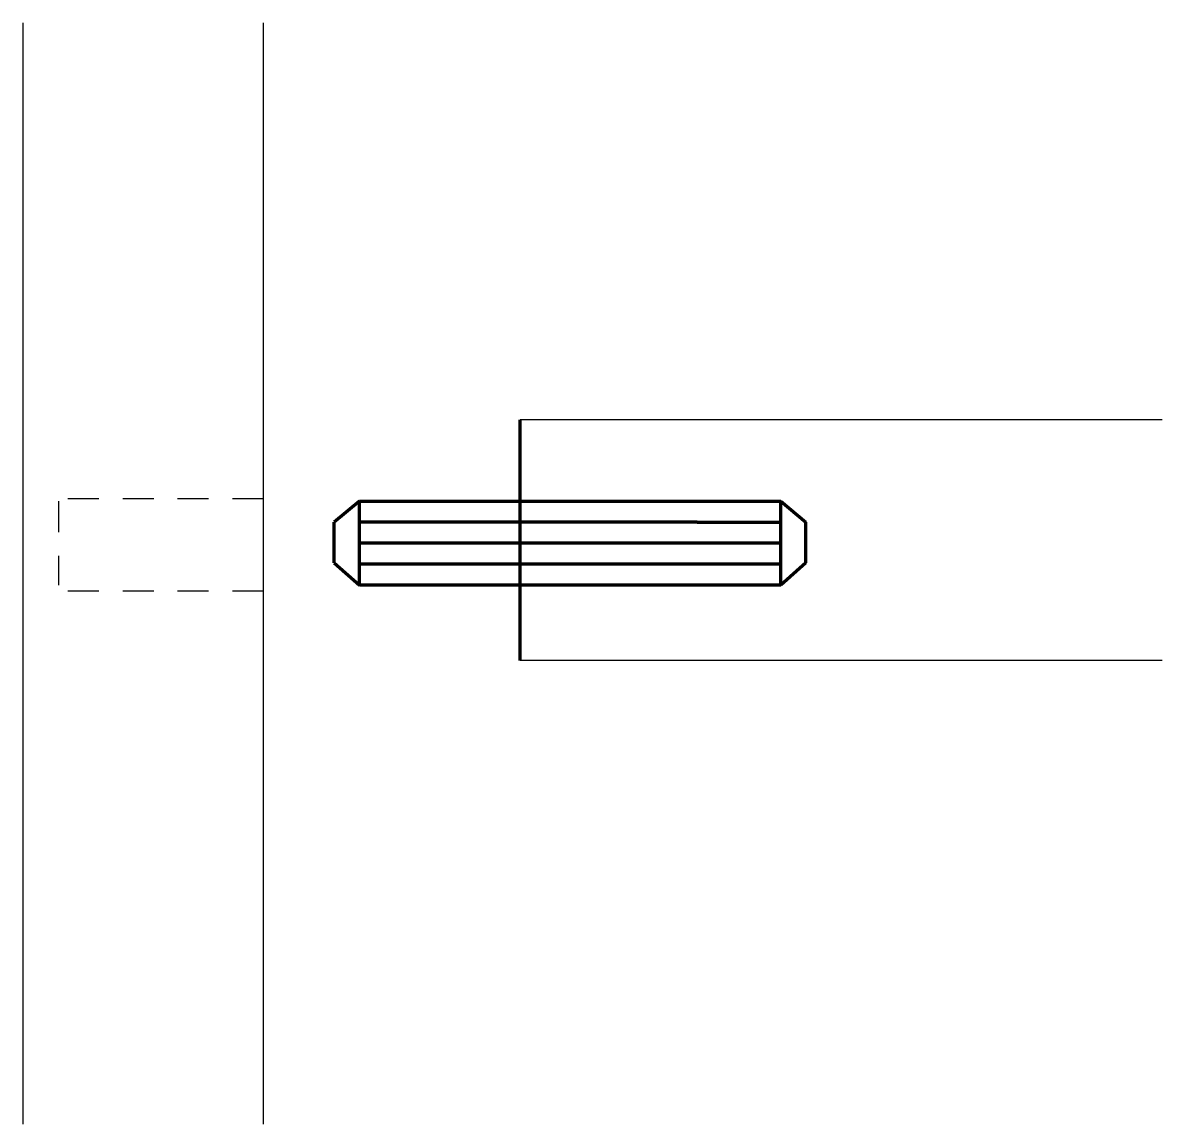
# Model space of a CAD drawing. Header units: centimetres. Extents: x 34 to 43.47, y 420 to 429.16.
import ezdxf

# ---------------------------------------------------------------- set-up
doc = ezdxf.new("R2010")
doc.units = ezdxf.units.CM
doc.header["$MEASUREMENT"] = 0
doc.layers.add('A-FURN', color=7, linetype='Continuous')
doc.layers.add('viti e cerniere', color=3, linetype='Continuous')

msp = doc.modelspace()

# ---------------------------------------------------------------- linework, layer by layer
at = {"layer": 'A-FURN'}
for p, q in [((34, 429.1552), (34, 420)), ((36, 420), (36, 429.1552)), ((43.4679, 425.8539), (38.1334, 425.8539)), ((43.4679, 423.8539), (38.1334, 423.8539))]:
    msp.add_line(p, q, dxfattribs=at)
at = {"layer": 'A-FURN', "linetype": 'ByBlock', "lineweight": 100}
msp.add_line((38.1334, 423.8539), (38.1334, 425.8539), dxfattribs=at)
at = {"layer": 'viti e cerniere'}
for p, q in [((34.3, 424.9222), (34.3, 425.1796)), ((34.3739, 425.1999), (34.6314, 425.1999)), ((34.8302, 425.1999), (35.0876, 425.1999)), ((35.2864, 425.1999), (35.5438, 425.1999)), ((35.7426, 425.1999), (36, 425.1999)), ((34.3, 424.4817), (34.3, 424.7234)), ((34.3739, 424.4333), (34.6314, 424.4333)), ((34.8302, 424.4333), (35.0876, 424.4333)), ((35.2864, 424.4333), (35.5438, 424.4333)), ((35.7426, 424.4333), (36, 424.4333))]:
    msp.add_line(p, q, dxfattribs=at)
at = {"layer": 'viti e cerniere', "linetype": 'ByBlock', "lineweight": 100}
for p, q in [((36.7975, 425.1796), (36.5886, 425.0043)), ((36.7975, 425.1796), (40.2975, 425.1796)), ((36.7975, 424.4796), (36.7975, 425.1796)), ((40.2975, 425.1796), (40.5064, 425.0043)), ((40.2975, 424.4796), (40.2975, 425.1796)), ((36.5886, 424.667), (36.5886, 425.0043)), ((39.6045, 425.0046), (36.7975, 425.0046)), ((39.6045, 425.0046), (40.2975, 425.0046)), ((40.5064, 424.667), (40.5064, 425.0043)), ((39.6045, 424.8296), (36.7975, 424.8296)), ((40.2975, 424.8296), (39.6045, 424.8296)), ((39.6045, 424.8296), (39.6045, 424.8296)), ((36.5886, 424.667), (36.7975, 424.4796)), ((39.7611, 424.6546), (36.7975, 424.6546)), ((40.2975, 424.6546), (39.7611, 424.6546)), ((40.5064, 424.667), (40.2975, 424.4796)), ((40.2975, 424.4796), (40.2975, 424.6546)), ((40.2975, 424.4796), (36.7975, 424.4796))]:
    msp.add_line(p, q, dxfattribs=at)

doc.saveas('drawing.dxf')
